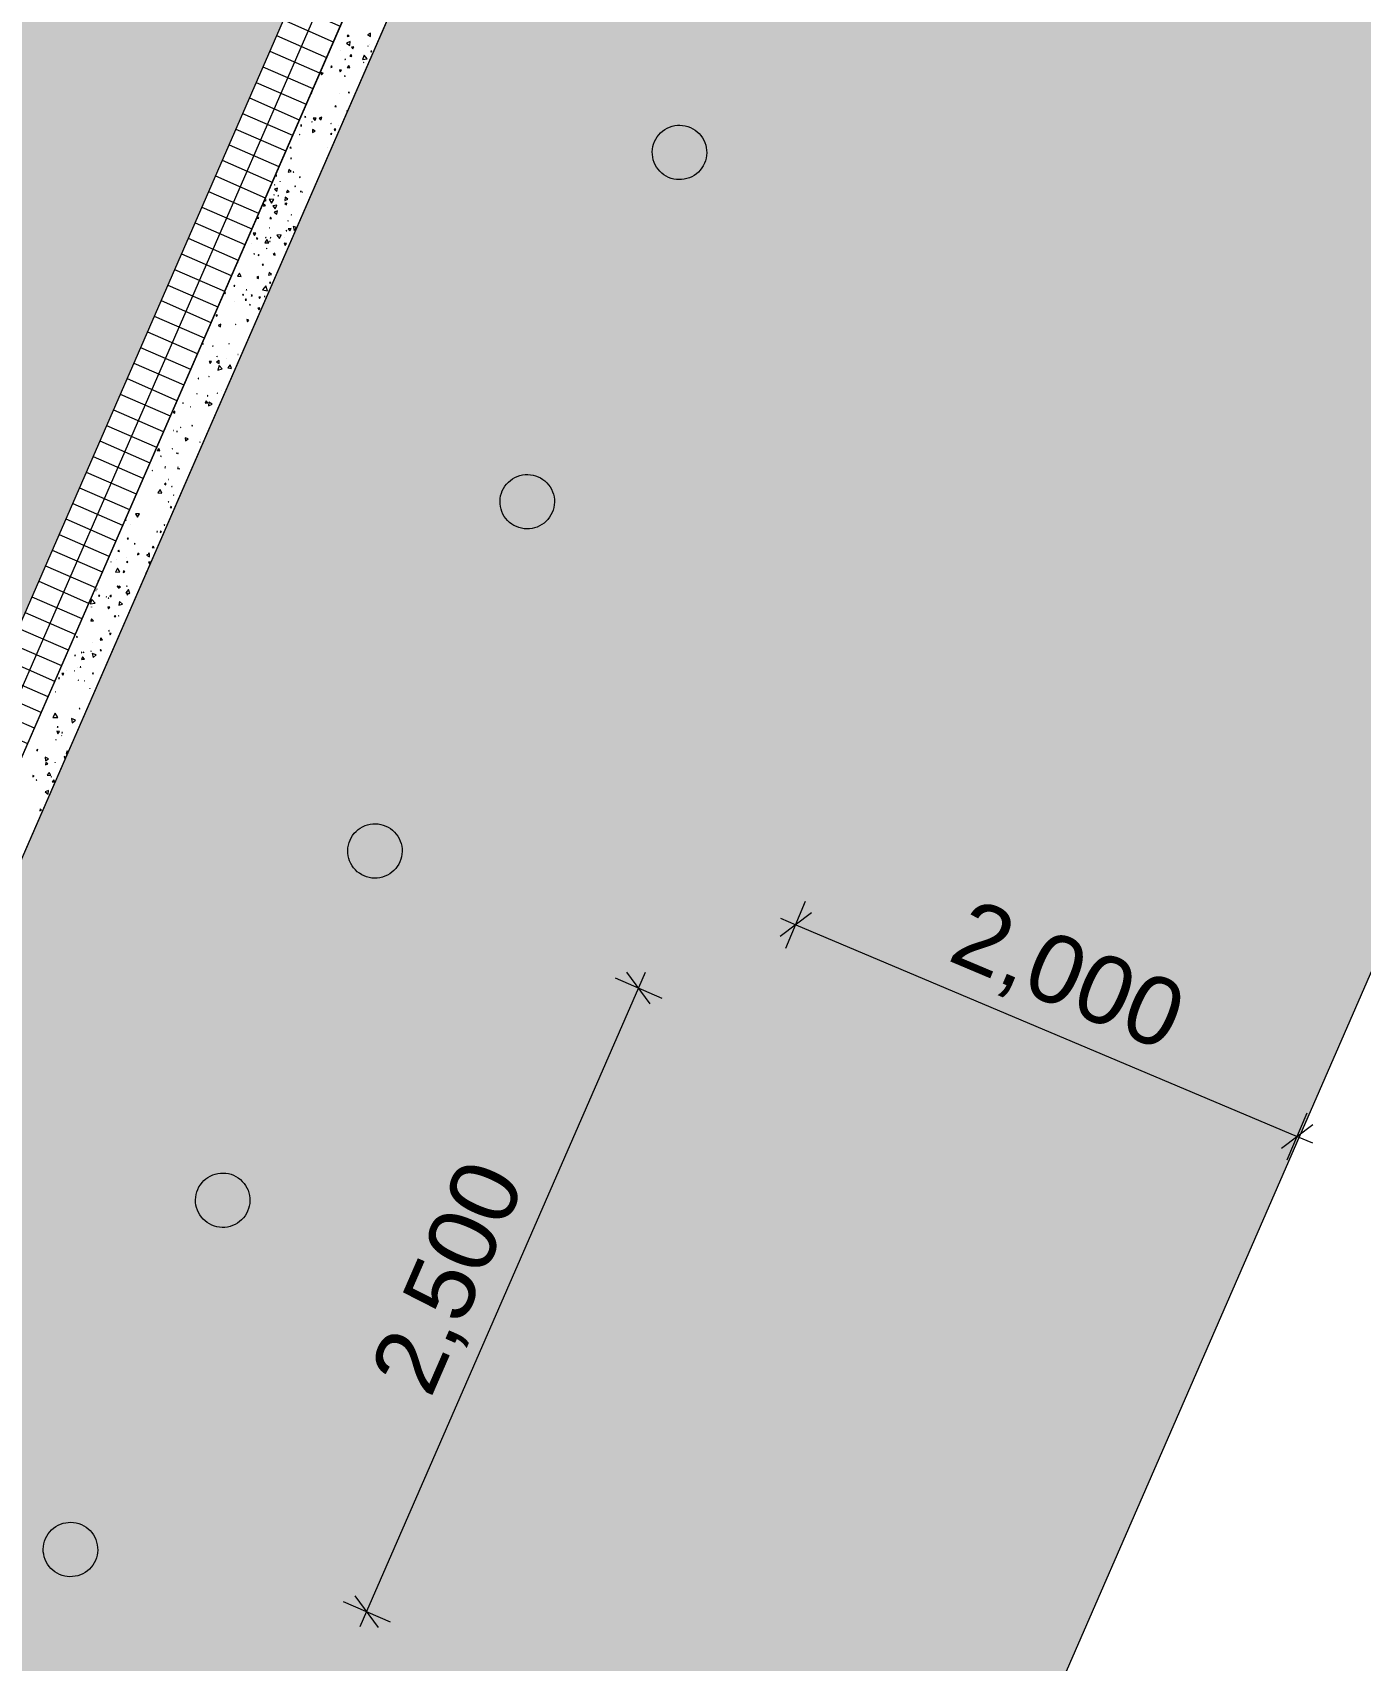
# Model space of a CAD drawing. Header units: millimetres. Extents: x -99530 to 1067232, y -97212 to 137997.
# Drawn here: x 75193 to 80073, y -32849 to -26868 of the extents above; entities that cross this region are included whole.
import ezdxf

# ---------------------------------------------------------------- set-up
doc = ezdxf.new("R2010")
doc.units = ezdxf.units.MM
doc.header["$MEASUREMENT"] = 0
for name, color, linetype, lineweight in [('New_A-20-M_Hard_Landscape-Phase 1_Pen_No__1', 7, 'Continuous', 13), ('New_A-20-M_Hard_Landscape-Phase 1_Pen_No__101', 252, 'Continuous', 15), ('New_A-20-M_Hard_Landscape-Phase 1_Pen_No__85', 8, 'Continuous', 20), ('New_A-20-M_Hard_Landscape-Phase 2_Pen_No__1', 7, 'Continuous', 13)]:
    doc.layers.add(name, color=color, linetype=linetype, lineweight=lineweight)
doc.layers.add('New_A-20-M_Hard_Landscape-Phase 1_Pen_No__142', color=7, linetype='Continuous', lineweight=0, true_color=0xeeeeee)
doc.layers.add('New_A-20-M_Hard_Landscape-Phase 1_Pen_No__224', color=7, linetype='Continuous', lineweight=13, true_color=0x2f8986)
doc.layers.add('New_A-20-M_Hard_Landscape-Phase 2', color=7, linetype='Continuous')
doc.styles.add('GENERATED_STYLE_4', font='')
doc.styles.get('GENERATED_STYLE_4').set_extended_font_data('Swis721 BT')
doc.dimstyles.new('GENERATED_STYLE__1', dxfattribs={"dimtxt": 250, "dimasz": 95, "dimexe": 0.18, "dimexo": 0, "dimgap": 0.09, "dimtad": 1, "dimdec": 0, "dimzin": 0, "dimdsep": 46, "dimtxsty": 'GENERATED_STYLE_4', "dimblk": 'ARROWHEAD_2', "dimblk1": 'ARROWHEAD_2', "dimblk2": 'ARROWHEAD_2', "dimcen": 0.09, "dimclrd": 7, "dimclre": 7, "dimclrt": 7, "dimadec": 0, "dimazin": 0, "dimtfac": 1, "dimtdec": 4, "dimtmove": 0, "dimatfit": 3, "dimfxl": 1, "dimtolj": 1, "dimtzin": 0, "dimarcsym": 0})

# ---------------------------------------------------------------- blocks, each defined once
blk = doc.blocks.new('*X178')
at = {"layer": 'New_A-20-M_Hard_Landscape-Phase 1_Pen_No__101', "linetype": 'Continuous'}
for p, q in [((76360.5, -26900.9), (76347.2, -26907.1)), ((76347.2, -26907.1), (76359.3, -26915.5)), ((76352.2, -26876), (76349.5, -26882.1)), ((76349.5, -26882.1), (76356.1, -26881.3)), ((76356.1, -26881.3), (76352.2, -26876)), ((76359.3, -26915.5), (76360.5, -26900.9)), ((76434.9, -26869.9), (76424.1, -26876.6)), ((76424.1, -26876.6), (76435.3, -26882.6)), ((76429.7, -26913.1), (76429.5, -26913.4)), ((76429.5, -26913.4), (76429.9, -26913.4)), ((76429.9, -26913.4), (76429.7, -26913.1)), ((76435.3, -26882.6), (76434.9, -26869.9)), ((76325.4, -26935.5), (76325.3, -26935.4)), ((76325.3, -26935.4), (76325.3, -26935.5)), ((76325.3, -26935.5), (76325.4, -26935.5)), ((76342.6, -26966.4), (76340.4, -26966.8)), ((76340.4, -26966.8), (76341.8, -26968.5)), ((76341.8, -26968.5), (76342.6, -26966.4)), ((76364.2, -26949.2), (76359, -26954.7)), ((76359, -26954.7), (76366.4, -26956.5)), ((76366.4, -26956.5), (76364.2, -26949.2)), ((76373.7, -26920.3), (76364.9, -26921.2)), ((76364.9, -26921.2), (76370.1, -26928.4)), ((76370.1, -26928.4), (76373.7, -26920.3)), ((76411.3, -26950.7), (76405, -26967.6)), ((76405, -26967.6), (76422.8, -26964.6)), ((76422.8, -26964.6), (76411.3, -26950.7)), ((76426.3, -26917.5), (76425.7, -26917.9)), ((76425.7, -26917.9), (76426.3, -26918.3)), ((76426.3, -26918.3), (76426.3, -26917.5)), ((76439.9, -26936.9), (76435.8, -26936.9)), ((76435.8, -26936.9), (76437.8, -26940.5)), ((76437.8, -26940.5), (76439.9, -26936.9)), ((76261.1, -27017.1), (76252.6, -27014.5)), ((76252.6, -27014.5), (76254.7, -27023.2)), ((76254.7, -27023.2), (76261.1, -27017.1)), ((76291, -26990.6), (76289, -26995.8)), ((76289, -26995.8), (76294.6, -26994.9)), ((76294.6, -26994.9), (76291, -26990.6)), ((76320.5, -27005.1), (76323.2, -27012.7)), ((76328.4, -27006.6), (76320.5, -27005.1)), ((76323.2, -27012.7), (76328.4, -27006.6)), ((76339.5, -27026.7), (76340.1, -27029.6)), ((76342.3, -27027.6), (76339.5, -27026.7)), ((76340.1, -27029.6), (76342.3, -27027.6)), ((76354.9, -26989.2), (76348.8, -26996.8)), ((76348.8, -26996.8), (76358.5, -26998.2)), ((76358.5, -26998.2), (76354.9, -26989.2)), ((76409.9, -26978.4), (76409, -26978.1)), ((76409, -26978.1), (76409.2, -26979)), ((76409.2, -26979), (76409.9, -26978.4)), ((76218.8, -27089.3), (76217.8, -27090.2)), ((76217.8, -27090.2), (76219, -27090.5)), ((76219, -27090.5), (76218.8, -27089.3)), ((76321, -27093.5), (76320.9, -27093.6)), ((76320.9, -27093.6), (76321, -27093.6)), ((76321, -27093.6), (76321, -27093.5)), ((76357.7, -27087.7), (76354.1, -27086.7)), ((76354.1, -27086.7), (76355, -27090.3)), ((76355, -27090.3), (76357.7, -27087.7)), ((76308.1, -27136.4), (76304.3, -27139.7)), ((76304.3, -27139.7), (76309.1, -27141.4)), ((76309.1, -27141.4), (76308.1, -27136.4)), ((76347.9, -27154.9), (76347.7, -27157.8)), ((76350.4, -27156.6), (76347.9, -27154.9)), ((76181, -27207.6), (76177.4, -27210.1)), ((76177.4, -27210.1), (76181.4, -27212)), ((76181.4, -27212), (76181, -27207.6)), ((76194, -27176.9), (76195, -27179.9)), ((76197.2, -27177.5), (76194, -27176.9)), ((76195, -27179.9), (76197.2, -27177.5)), ((76221.1, -27196.1), (76219.9, -27195.9)), ((76219.9, -27195.9), (76220.3, -27197.1)), ((76220.3, -27197.1), (76221.1, -27196.1)), ((76234.8, -27182), (76224.7, -27182.4)), ((76224.7, -27182.4), (76230, -27191)), ((76230, -27191), (76234.8, -27182)), ((76255.8, -27178.7), (76246.1, -27182.1)), ((76246.1, -27182.1), (76253.8, -27188.8)), ((76253.8, -27188.8), (76255.8, -27178.7)), ((76289.3, -27200.6), (76288.8, -27202.4)), ((76288.8, -27202.4), (76290.6, -27201.9)), ((76290.6, -27201.9), (76289.3, -27200.6)), ((76317.3, -27211), (76317.3, -27211.2)), ((76317.5, -27211.1), (76317.3, -27211)), ((76317.3, -27211.2), (76317.5, -27211.1)), ((76347.7, -27157.8), (76350.4, -27156.6)), ((76175.5, -27240.9), (76173.7, -27242)), ((76173.7, -27242), (76175.6, -27243)), ((76175.6, -27243), (76175.5, -27240.9)), ((76222.2, -27224.2), (76222, -27235.3)), ((76222, -27235.3), (76231.7, -27230)), ((76231.7, -27230), (76222.2, -27224.2)), ((76291.1, -27238.2), (76288.5, -27241)), ((76288.5, -27241), (76292.2, -27241.9)), ((76292.2, -27241.9), (76291.1, -27238.2)), ((76308.1, -27223.6), (76301, -27222.8)), ((76301, -27222.8), (76303.8, -27229.3)), ((76303.8, -27229.3), (76308.1, -27223.6)), ((76142.4, -27288.5), (76138.9, -27291.5)), ((76138.9, -27291.5), (76143.2, -27293)), ((76142.8, -27328.8), (76141.5, -27331.4)), ((76141.5, -27331.4), (76144.4, -27331.2)), ((76143.2, -27293), (76142.4, -27288.5)), ((76144.4, -27331.2), (76142.8, -27328.8)), ((76276.5, -27290.2), (76276.8, -27290.7)), ((76277.1, -27290.2), (76276.5, -27290.2)), ((76276.8, -27290.7), (76277.1, -27290.2)), ((76083.5, -27393.7), (76089.7, -27396.2)), ((76089.7, -27396.2), (76088, -27383.6)), ((76135.2, -27370.9), (76132.9, -27381.5)), ((76132.9, -27381.5), (76143.3, -27378.1)), ((76143.3, -27378.1), (76135.2, -27370.9)), ((76151.1, -27380.2), (76151.7, -27382.7)), ((76153.6, -27380.9), (76151.1, -27380.2)), ((76151.7, -27382.7), (76153.6, -27380.9)), ((76082.9, -27427.7), (76081.9, -27427.2)), ((76081.9, -27427.2), (76081.9, -27428.3)), ((76081.9, -27428.3), (76082.9, -27427.7)), ((76092.9, -27440.3), (76081.9, -27443.9)), ((76081.9, -27443.9), (76090.5, -27451.7)), ((76090.5, -27451.7), (76092.9, -27440.3)), ((76102.8, -27415.8), (76102.5, -27416.3)), ((76102.5, -27416.3), (76103.1, -27416.3)), ((76103.1, -27416.3), (76102.8, -27415.8)), ((76129.4, -27446.7), (76126.7, -27456.2)), ((76126.7, -27456.2), (76136.4, -27453.7)), ((76136.4, -27453.7), (76129.4, -27446.7)), ((76159.3, -27432.3), (76156.3, -27432.4)), ((76156.3, -27432.4), (76157.8, -27434.9)), ((76157.8, -27434.9), (76159.3, -27432.3)), ((76174.8, -27397.7), (76174.1, -27400.9)), ((76174.1, -27400.9), (76177.3, -27399.9)), ((76177.3, -27399.9), (76174.8, -27397.7)), ((76181.9, -27451.7), (76177.8, -27450.9)), ((76177.8, -27450.9), (76179.1, -27454.8)), ((76179.1, -27454.8), (76181.9, -27451.7)), ((76043.9, -27498), (76042, -27505.7)), ((76042, -27505.7), (76049.6, -27503.5)), ((76042.1, -27488.6), (76051.6, -27485.2)), ((76049.6, -27503.5), (76043.9, -27498)), ((76051.6, -27485.2), (76045.8, -27480.3)), ((76079.9, -27480.8), (76062.8, -27479.8)), ((76062.8, -27479.8), (76070.5, -27495.1)), ((76070.5, -27495.1), (76079.9, -27480.8)), ((76090.3, -27502.5), (76076.2, -27504.4)), ((76076.2, -27504.4), (76084.9, -27515.7)), ((76079.3, -27464.3), (76079.6, -27465.6)), ((76080.5, -27464.7), (76079.3, -27464.3)), ((76079.6, -27465.6), (76080.5, -27464.7)), ((76084.9, -27515.7), (76090.3, -27502.5)), ((76096.2, -27466.3), (76094.7, -27468.2)), ((76094.7, -27468.2), (76097.1, -27468.5)), ((76097.1, -27468.5), (76096.2, -27466.3)), ((76121.6, -27473.2), (76120, -27484.7)), ((76120, -27484.7), (76130.8, -27480.3)), ((76127.7, -27494.5), (76120.6, -27496.2)), ((76120.6, -27496.2), (76125.7, -27501.6)), ((76130.8, -27480.3), (76121.6, -27473.2)), ((76125.7, -27501.6), (76127.7, -27494.5)), ((76185.6, -27454.7), (76185.4, -27454.9)), ((76185.4, -27454.9), (76185.7, -27455)), ((76185.7, -27455), (76185.6, -27454.7)), ((76021.4, -27545.9), (76019.6, -27550.1)), ((76019.6, -27550.1), (76024.1, -27549.5)), ((76024.1, -27549.5), (76021.4, -27545.9)), ((76067.8, -27546.4), (76065.3, -27551.7)), ((76065.3, -27551.7), (76071.1, -27551.2)), ((76071.1, -27551.2), (76067.8, -27546.4)), ((76092.8, -27522.7), (76080.9, -27527.7)), ((76080.9, -27527.7), (76091.2, -27535.5)), ((76091.2, -27535.5), (76092.8, -27522.7)), ((76132.6, -27559.8), (76131, -27559.3)), ((76131, -27559.3), (76131.3, -27561)), ((76131.3, -27561), (76132.6, -27559.8)), ((76144.8, -27537.5), (76143.6, -27537.3)), ((76143.6, -27537.3), (76144, -27538.4)), ((76144, -27538.4), (76144.8, -27537.5)), ((75996.3, -27593.7), (75997.3, -27593.1)), ((75997.3, -27593.1), (75996.7, -27592.8)), ((76014, -27605.2), (76003.9, -27605.1)), ((76003.9, -27605.1), (76008.9, -27613.8)), ((76008.9, -27613.8), (76014, -27605.2)), ((76015.8, -27622.7), (76016.7, -27628.3)), ((76021.1, -27624.7), (76015.8, -27622.7)), ((76016.7, -27628.3), (76021.1, -27624.7)), ((76053.7, -27628.2), (76046.9, -27640.9)), ((76049.8, -27619.6), (76049.6, -27622.2)), ((76049.6, -27622.2), (76051.9, -27621.1)), ((76051.9, -27621.1), (76049.8, -27619.6)), ((76061.4, -27640.4), (76053.7, -27628.2)), ((76064.5, -27585.8), (76064.3, -27586)), ((76064.3, -27586), (76064.6, -27586.1)), ((76064.6, -27586.1), (76064.5, -27585.8)), ((76068.1, -27621.4), (76066.1, -27622.2)), ((76066.1, -27622.2), (76067.8, -27623.6)), ((76067.8, -27623.6), (76068.1, -27621.4)), ((76106.7, -27611), (76091.1, -27612.6)), ((76091.1, -27612.6), (76100.3, -27625.3)), ((76100.3, -27625.3), (76106.7, -27611)), ((76120.5, -27619.7), (76120.4, -27619.7)), ((76120.4, -27619.7), (76120.5, -27619.8)), ((76120.5, -27619.8), (76120.5, -27619.7)), ((76125.3, -27594.3), (76124.7, -27596.8)), ((76124.7, -27596.8), (76127.2, -27596.1)), ((76127.2, -27596.1), (76125.3, -27594.3)), ((76142.9, -27587.9), (76132.8, -27588.7)), ((76132.8, -27588.7), (76138.5, -27597)), ((76138.5, -27597), (76142.9, -27587.9)), ((76164.3, -27583.8), (76150.3, -27580.7)), ((76150.3, -27580.7), (76154.9, -27595.2)), ((76154.9, -27595.2), (76163.4, -27585.8)), ((75998.8, -27642.6), (75998.7, -27642.7)), ((75998.7, -27642.7), (75998.9, -27642.8)), ((75998.9, -27642.8), (75998.8, -27642.6)), ((76007.7, -27680.2), (76006.4, -27681.6)), ((76006.4, -27681.6), (76008.2, -27682)), ((76008.2, -27682), (76007.7, -27680.2)), ((76022.7, -27683.8), (76022.5, -27687.6)), ((76022.5, -27687.6), (76025.9, -27685.8)), ((76025.9, -27685.8), (76022.7, -27683.8)), ((76046.9, -27640.9), (76061.4, -27640.4)), ((76053, -27660.8), (76052.8, -27662.4)), ((76052.8, -27662.4), (76054.3, -27661.8)), ((76054.3, -27661.8), (76053, -27660.8)), ((76064, -27635.6), (76065.1, -27637.5)), ((76066.2, -27635.6), (76064, -27635.6)), ((76065.1, -27637.5), (76066.2, -27635.6)), ((76082.9, -27678.8), (76077.7, -27683.1)), ((76077.7, -27683.1), (76084, -27685.5)), ((76084, -27685.5), (76082.9, -27678.8)), ((76126.6, -27642.9), (76117.6, -27641.5)), ((76117.6, -27641.5), (76120.9, -27650)), ((76120.9, -27650), (76126.6, -27642.9)), ((75944, -27713.8), (75944.7, -27715.6)), ((75944.7, -27715.6), (75948.7, -27710.4)), ((75948.7, -27710.4), (75945.6, -27710)), ((75953.2, -27752.5), (75945.7, -27763.5)), ((75959, -27764.5), (75953.2, -27752.5)), ((76041.2, -27720.3), (76036.9, -27720.4)), ((76036.9, -27720.4), (76039.1, -27724.1)), ((76039.1, -27724.1), (76041.2, -27720.3)), ((76063, -27749.1), (76059.7, -27759.6)), ((76070.5, -27757.2), (76063, -27749.1)), ((75934.8, -27796.5), (75932.7, -27799.6)), ((75932.7, -27799.6), (75936.4, -27799.8)), ((75936.4, -27799.8), (75934.8, -27796.5)), ((75945.7, -27763.5), (75959, -27764.5)), ((76023.2, -27763.8), (76017, -27767.7)), ((76017, -27767.7), (76023.4, -27771.1)), ((76023.4, -27771.1), (76023.2, -27763.8)), ((76050.6, -27798.7), (76037.9, -27812.8)), ((76037.9, -27812.8), (76056.5, -27816.8)), ((76056.5, -27816.8), (76050.6, -27798.7)), ((76059.7, -27759.6), (76070.5, -27757.2)), ((76068.2, -27785.9), (76063.2, -27785.9)), ((76063.2, -27785.9), (76065.7, -27790.3)), ((76065.7, -27790.3), (76068.2, -27785.9)), ((75895.2, -27825.7), (75902.5, -27826.5)), ((75902.5, -27826.5), (75898.7, -27817.6)), ((75935.3, -27854.9), (75935, -27855.4)), ((75935, -27855.4), (75935.6, -27855.4)), ((75935.6, -27855.4), (75935.3, -27854.9)), ((75967.3, -27829), (75964, -27831.9)), ((75964, -27831.9), (75968.2, -27833.3)), ((75968.2, -27833.3), (75967.3, -27829)), ((75976.7, -27846.9), (75974.5, -27850.8)), ((75974.5, -27850.8), (75978.9, -27850.7)), ((75978.9, -27850.7), (75976.7, -27846.9)), ((75979.8, -27813), (75977.9, -27813)), ((75977.9, -27813), (75978.9, -27814.7)), ((75978.9, -27814.7), (75979.8, -27813)), ((75992.9, -27866.5), (75990.4, -27867.9)), ((75990.4, -27867.9), (75992.9, -27869.4)), ((75992.9, -27869.4), (75992.9, -27866.5)), ((75999.6, -27832.2), (75996.4, -27834.3)), ((75996.4, -27834.3), (75999.8, -27836)), ((75999.8, -27836), (75999.6, -27832.2)), ((76030.3, -27840.2), (76024.5, -27840.3)), ((76024.5, -27840.3), (76027.5, -27845.2)), ((76027.5, -27845.2), (76030.3, -27840.2)), ((76045.7, -27836.5), (76045.1, -27839)), ((76045.1, -27839), (76047.6, -27838.2)), ((76047.6, -27838.2), (76045.7, -27836.5)), ((75872, -27906.2), (75867.1, -27904.7)), ((75867.1, -27904.7), (75868.3, -27909.7)), ((75868.3, -27909.7), (75872, -27906.2)), ((75979.8, -27922.8), (75982.8, -27930.6)), ((75988, -27924.2), (75979.8, -27922.8)), ((75982.8, -27930.6), (75988, -27924.2)), ((76028.7, -27879.7), (76021.4, -27880.9)), ((76021.4, -27880.9), (76026.1, -27886.7)), ((76026.1, -27886.7), (76028.7, -27879.7)), ((75884.4, -27939.4), (75875.3, -27944.4)), ((75875.3, -27944.4), (75884.2, -27949.8)), ((75884.2, -27949.8), (75884.4, -27939.4)), ((75940.1, -27940.6), (75938.8, -27941)), ((75938.8, -27941), (75939.8, -27941.9)), ((75939.8, -27941.9), (75940.1, -27940.6)), ((75814.5, -28010.6), (75819.4, -28013.2)), ((75819.2, -28007.4), (75814.7, -28010.2)), ((75819.4, -28013.2), (75819.2, -28007.4)), ((75855.6, -28018.6), (75854.8, -28020.5)), ((75854.8, -28020.5), (75856.8, -28020.3)), ((75856.8, -28020.3), (75855.6, -28018.6)), ((75914.3, -28010.1), (75914.1, -28012.2)), ((75914.1, -28012.2), (75916, -28011.2)), ((75916, -28011.2), (75914.3, -28010.1)), ((75948.1, -28050.8), (75947.7, -28050.9)), ((75947.7, -28050.9), (75947.9, -28051.2)), ((75947.9, -28051.2), (75948.1, -28050.8)), ((75850.1, -28077.1), (75842.4, -28077)), ((75842.4, -28077), (75846.1, -28083.8)), ((75846.1, -28083.8), (75850.1, -28077.1)), ((75878.2, -28072.6), (75868.4, -28078.8)), ((75868.4, -28078.8), (75878.7, -28084.1)), ((75869.7, -28057.6), (75869.6, -28059.2)), ((75869.6, -28059.2), (75871, -28058.5)), ((75871, -28058.5), (75869.7, -28057.6)), ((75878.3, -28091.9), (75874.2, -28108.1)), ((75874.2, -28108.1), (75890.3, -28103.5)), ((75878.7, -28084.1), (75878.2, -28072.6)), ((75890.3, -28103.5), (75878.3, -28091.9)), ((75906.7, -28066.3), (75906.4, -28067.4)), ((75906.4, -28067.4), (75907.5, -28067.1)), ((75907.5, -28067.1), (75906.7, -28066.3)), ((75919.5, -28088.9), (75910.6, -28100)), ((75910.6, -28100), (75924.6, -28102.1)), ((75924.6, -28102.1), (75919.5, -28088.9)), ((75801.8, -28138.2), (75802.1, -28140.3)), ((75803.7, -28139), (75801.8, -28138.2)), ((75802.1, -28140.3), (75803.7, -28139)), ((75842.2, -28131.1), (75841.3, -28131.6)), ((75841.3, -28131.6), (75842.2, -28132.1)), ((75842.2, -28132.1), (75842.2, -28131.1)), ((75747, -28228.9), (75745.3, -28229)), ((75745.3, -28229), (75746.3, -28230.5)), ((75746.3, -28230.5), (75747, -28228.9)), ((75797.3, -28194.5), (75796.6, -28195.5)), ((75796.6, -28195.5), (75797.8, -28195.7)), ((75797.8, -28195.7), (75797.3, -28194.5)), ((75830.6, -28221.1), (75827, -28230.2)), ((75827, -28230.2), (75836.7, -28228.8)), ((75836.7, -28228.8), (75830.6, -28221.1)), ((75836.9, -28201.1), (75835.1, -28202.7)), ((75835.1, -28202.7), (75837.4, -28203.5)), ((75837.4, -28203.5), (75836.9, -28201.1)), ((75841.1, -28225.9), (75840, -28239.7)), ((75852.5, -28233.8), (75841.1, -28225.9)), ((75872, -28193.2), (75871, -28192.9)), ((75871, -28192.9), (75871.2, -28193.9)), ((75871.2, -28193.9), (75872, -28193.2)), ((75887.2, -28183), (75886.8, -28183)), ((75886.8, -28183), (75887, -28183.3)), ((75887, -28183.3), (75887.2, -28183)), ((75715.3, -28259.2), (75709.7, -28263.6)), ((75709.7, -28263.6), (75716.3, -28266.2)), ((75716.3, -28266.2), (75715.3, -28259.2)), ((75772.7, -28243), (75772.3, -28243.5)), ((75772.3, -28243.5), (75772.9, -28243.6)), ((75772.9, -28243.6), (75772.7, -28243)), ((75840, -28239.7), (75852.5, -28233.8)), ((75711.9, -28329.9), (75711.3, -28329.7)), ((75711.3, -28329.7), (75711.4, -28330.3)), ((75711.4, -28330.3), (75711.9, -28329.9)), ((75724.4, -28332.7), (75722, -28333.7)), ((75722, -28333.7), (75724.1, -28335.2)), ((75724.1, -28335.2), (75724.4, -28332.7)), ((75737.9, -28319.1), (75736.4, -28319.5)), ((75736.4, -28319.5), (75737.5, -28320.6)), ((75737.5, -28320.6), (75737.9, -28319.1)), ((75779.9, -28310.9), (75778.7, -28312.9)), ((75778.7, -28312.9), (75781.1, -28313)), ((75781.1, -28313), (75779.9, -28310.9)), ((75656.8, -28395.9), (75650.6, -28404.1)), ((75650.6, -28404.1), (75660.8, -28405.4)), ((75660.8, -28405.4), (75656.8, -28395.9)), ((75706.2, -28396.3), (75705.5, -28397.9)), ((75705.5, -28397.9), (75707.2, -28397.7)), ((75707.2, -28397.7), (75706.2, -28396.3)), ((75764.6, -28361), (75753.6, -28356.6)), ((75753.6, -28356.6), (75755.3, -28368.3)), ((75755.3, -28368.3), (75764.6, -28361)), ((75808.5, -28371.9), (75807.8, -28372.9)), ((75807.8, -28372.9), (75809, -28372.9)), ((75809, -28372.9), (75808.5, -28371.9)), ((75811.3, -28364.5), (75811.2, -28364.5)), ((75811.2, -28364.5), (75811.3, -28364.6)), ((75811.3, -28364.6), (75811.3, -28364.5)), ((75664.6, -28423), (75663.1, -28424.7)), ((75663.1, -28424.7), (75665.4, -28425.2)), ((75665.4, -28425.2), (75664.6, -28423)), ((75680.8, -28467.9), (75679.2, -28467)), ((75679.2, -28467), (75679.2, -28468.8)), ((75679.2, -28468.8), (75680.8, -28467.9)), ((75680.8, -28462.6), (75680.3, -28463.6)), ((75680.3, -28463.6), (75681.4, -28463.5)), ((75681.4, -28463.5), (75680.8, -28462.6)), ((75722.8, -28412.7), (75722.3, -28413.6)), ((75722.3, -28413.6), (75723.4, -28413.5)), ((75723.4, -28413.5), (75722.8, -28412.7)), ((75726.6, -28466.9), (75725.1, -28470.3)), ((75725.1, -28470.3), (75728.8, -28469.9)), ((75727.6, -28413.2), (75725.2, -28414.3)), ((75725.2, -28414.3), (75727.4, -28415.9)), ((75728.8, -28469.9), (75726.6, -28466.9)), ((75727.5, -28464.7), (75727, -28464.4)), ((75727, -28464.4), (75727, -28464.9)), ((75727, -28464.9), (75727.5, -28464.7)), ((75727.4, -28415.9), (75727.6, -28413.2)), ((75632.7, -28476.2), (75631.9, -28477.1)), ((75631.9, -28477.1), (75633.2, -28477.3)), ((75633.2, -28477.3), (75632.7, -28476.2)), ((75682.2, -28523.4), (75677.2, -28526.5)), ((75677.2, -28526.5), (75682.4, -28529.3)), ((75682.4, -28529.3), (75682.2, -28523.4)), ((75693.2, -28509.7), (75692.8, -28510.1)), ((75692.8, -28510.1), (75693.4, -28510.2)), ((75693.4, -28510.2), (75693.2, -28509.7)), ((75733.1, -28471.6), (75732.1, -28471)), ((75732.1, -28471), (75732.1, -28472.2)), ((75732.1, -28472.2), (75733.1, -28471.6)), ((75662.2, -28546.6), (75653.2, -28559.2)), ((75653.2, -28559.2), (75668.5, -28560.7)), ((75668.5, -28560.7), (75662.2, -28546.6)), ((75704.4, -28535), (75704, -28536.5)), ((75704, -28536.5), (75705.5, -28536.1)), ((75705.5, -28536.1), (75704.4, -28535)), ((75711, -28566.7), (75710.5, -28567.6)), ((75710.5, -28567.6), (75711.5, -28567.6)), ((75711.5, -28567.6), (75711, -28566.7)), ((75571.2, -28635.9), (75578.3, -28648.8)), ((75585.9, -28636.2), (75571.2, -28635.9)), ((75578.3, -28648.8), (75585.9, -28636.2)), ((75692.9, -28590.6), (75691.4, -28591.9)), ((75691.4, -28591.9), (75693.2, -28592.6)), ((75693.2, -28592.6), (75692.9, -28590.6)), ((75702.8, -28608.5), (75698.6, -28612.5)), ((75698.6, -28612.5), (75704.1, -28614.2)), ((75704.1, -28614.2), (75702.8, -28608.5)), ((75536.6, -28657.9), (75535.3, -28659.2)), ((75535.3, -28659.2), (75537.1, -28659.7)), ((75537.1, -28659.7), (75536.6, -28657.9)), ((75553.3, -28673.9), (75553, -28674.2)), ((75553, -28674.2), (75553.4, -28674.2)), ((75553.4, -28674.2), (75553.3, -28673.9)), ((75651.8, -28701.8), (75649.7, -28701.8)), ((75649.7, -28701.8), (75650.7, -28703.6)), ((75650.7, -28703.6), (75651.8, -28701.8)), ((75663.1, -28699.4), (75662, -28704.9)), ((75662, -28704.9), (75667.3, -28703.1)), ((75667.3, -28703.1), (75663.1, -28699.4)), ((75677.1, -28675.2), (75676.1, -28678.5)), ((75676.1, -28678.5), (75679.5, -28677.7)), ((75679.5, -28677.7), (75677.1, -28675.2)), ((75509.7, -28769.5), (75506.8, -28773.9)), ((75512, -28774.3), (75509.7, -28769.5)), ((75543.4, -28724.3), (75540.6, -28727.7)), ((75540.6, -28727.7), (75545, -28728.5)), ((75545, -28728.5), (75543.4, -28724.3)), ((75567.8, -28744.7), (75567.2, -28747.2)), ((75567.2, -28747.2), (75569.6, -28746.4)), ((75569.6, -28746.4), (75567.8, -28744.7)), ((75636.6, -28754.6), (75632.9, -28760.4)), ((75632.9, -28760.4), (75639.8, -28760.7)), ((75639.8, -28760.7), (75636.6, -28754.6)), ((75481.3, -28813.1), (75481.1, -28813)), ((75481.1, -28813), (75481.1, -28813.2)), ((75481.1, -28813.2), (75481.3, -28813.1)), ((75500.4, -28805.3), (75500.4, -28805.4)), ((75500.4, -28805.4), (75500.5, -28805.3)), ((75500.5, -28805.3), (75500.4, -28805.3)), ((75506.8, -28773.9), (75512, -28774.3)), ((75537, -28798.4), (75536.9, -28798.3)), ((75536.9, -28798.3), (75536.9, -28798.4)), ((75536.9, -28798.4), (75537, -28798.4)), ((75541.6, -28811.1), (75538.6, -28814)), ((75538.6, -28814), (75542.6, -28815.1)), ((75542.6, -28815.1), (75541.6, -28811.1)), ((75580, -28781.4), (75578.8, -28786.8)), ((75578.8, -28786.8), (75584.1, -28785.1)), ((75584.1, -28785.1), (75580, -28781.4)), ((75622.7, -28782.8), (75612, -28788.4)), ((75612, -28788.4), (75622.1, -28794.8)), ((75620.4, -28779.5), (75618.4, -28783.2)), ((75618.4, -28783.2), (75622.6, -28783)), ((75627.6, -28813), (75618.6, -28814.3)), ((75618.6, -28814.3), (75624.2, -28821.4)), ((75622.6, -28783), (75620.4, -28779.5)), ((75622.1, -28794.8), (75622.7, -28782.8)), ((75624.2, -28821.4), (75627.6, -28813)), ((75434.5, -28882.1), (75435.3, -28882.6)), ((75435.3, -28882.6), (75435.2, -28880.5)), ((75504.9, -28836.1), (75497.3, -28850.3)), ((75497.3, -28850.3), (75513.3, -28849.8)), ((75513.3, -28849.8), (75504.9, -28836.1)), ((75527, -28845.5), (75526.3, -28852.2)), ((75526.3, -28852.2), (75532.4, -28849.4)), ((75532.4, -28849.4), (75527, -28845.5)), ((75611.9, -28850.6), (75608.9, -28853.6)), ((75608.9, -28853.6), (75610.4, -28854)), ((75426.3, -28917.5), (75425.7, -28917.9)), ((75425.7, -28917.9), (75426.3, -28918.3)), ((75426.3, -28918.3), (75426.3, -28917.5)), ((75429.7, -28913.1), (75429.5, -28913.4)), ((75429.5, -28913.4), (75429.9, -28913.4)), ((75429.9, -28913.4), (75429.7, -28913.1)), ((75439.9, -28936.9), (75435.8, -28936.9)), ((75435.8, -28936.9), (75437.8, -28940.5)), ((75437.8, -28940.5), (75439.9, -28936.9)), ((75465, -28941.2), (75463.4, -28941.6)), ((75463.4, -28941.6), (75464.6, -28942.8)), ((75464.6, -28942.8), (75465, -28941.2)), ((75472.9, -28946.8), (75471.3, -28946.1)), ((75471.3, -28946.1), (75471.5, -28947.9)), ((75471.5, -28947.9), (75472.9, -28946.8)), ((75482, -28935.3), (75476.3, -28937.9)), ((75476.3, -28937.9), (75481.4, -28941.5)), ((75481.4, -28941.5), (75482, -28935.3)), ((75505.3, -28900.7), (75503.6, -28904.5)), ((75503.6, -28904.5), (75507.7, -28904.1)), ((75507.7, -28904.1), (75505.3, -28900.7)), ((75509.7, -28901.9), (75509.1, -28909.1)), ((75509.1, -28909.1), (75515.6, -28906)), ((75515.6, -28906), (75509.7, -28901.9)), ((75545.7, -28914.7), (75535.4, -28926.7)), ((75535.4, -28926.7), (75550.9, -28929.6)), ((75538.6, -28901.6), (75538.8, -28903.4)), ((75540.3, -28902.4), (75538.6, -28901.6)), ((75538.8, -28903.4), (75540.3, -28902.4)), ((75544.2, -28931.5), (75539.3, -28930.1)), ((75539.3, -28930.1), (75540.6, -28935)), ((75540.6, -28935), (75544.2, -28931.5)), ((75550.9, -28929.6), (75545.7, -28914.7)), ((75411.3, -28950.7), (75405, -28967.6)), ((75405, -28967.6), (75422.8, -28964.6)), ((75409.9, -28978.4), (75409, -28978.1)), ((75409, -28978.1), (75409.2, -28979)), ((75409.2, -28979), (75409.9, -28978.4)), ((75422.8, -28964.6), (75411.3, -28950.7)), ((75476.6, -28979.6), (75469.7, -28978.1)), ((75469.7, -28978.1), (75471.9, -28984.9)), ((75471.9, -28984.9), (75476.6, -28979.6)), ((75512.8, -28958.5), (75509.8, -28972.3)), ((75509.8, -28972.3), (75523.2, -28968.1)), ((75523.2, -28968.1), (75512.8, -28958.5)), ((75409.9, -29022.1), (75407.4, -29031.3)), ((75407.4, -29031.3), (75416.6, -29028.9)), ((75416.6, -29028.9), (75409.9, -29022.1)), ((75474.4, -29065), (75472.6, -29066.7)), ((75472.6, -29066.7), (75474.9, -29067.4)), ((75474.9, -29067.4), (75474.4, -29065)), ((75498.7, -29011.3), (75493, -29012.1)), ((75493, -29012.1), (75496.5, -29016.6)), ((75496.5, -29016.6), (75498.7, -29011.3)), ((75508.4, -29010.8), (75508.2, -29012.4)), ((75508.2, -29012.4), (75509.7, -29011.7)), ((75509.7, -29011.7), (75508.4, -29010.8)), ((75357.7, -29087.7), (75354.1, -29086.7)), ((75354.1, -29086.7), (75355, -29090.3)), ((75355, -29090.3), (75357.7, -29087.7)), ((75413.3, -29108.8), (75412.9, -29108.8)), ((75412.9, -29108.8), (75413.1, -29109.1)), ((75413.1, -29109.1), (75413.3, -29108.8)), ((75444.2, -29091.6), (75440.8, -29100.5)), ((75440.8, -29100.5), (75450.3, -29099)), ((75450.3, -29099), (75444.2, -29091.6)), ((75481.7, -29075.5), (75475.1, -29075.7)), ((75475.1, -29075.7), (75478.6, -29081.3)), ((75478.6, -29081.3), (75481.7, -29075.5)), ((75507.2, -29089.5), (75507.1, -29091)), ((75507.6, -29089.8), (75507.2, -29089.5)), ((75347.9, -29154.9), (75347.7, -29157.8)), ((75347.7, -29157.8), (75350.4, -29156.6)), ((75350.4, -29156.6), (75347.9, -29154.9)), ((75374, -29144.2), (75371.7, -29145.3)), ((75371.7, -29145.3), (75373.8, -29146.8)), ((75376.7, -29161.6), (75373, -29171.7)), ((75373, -29171.7), (75383.6, -29169.9)), ((75373.8, -29146.8), (75374, -29144.2)), ((75383.6, -29169.9), (75376.7, -29161.6)), ((75381.2, -29145), (75379.6, -29145.1)), ((75379.6, -29145.1), (75380.5, -29146.5)), ((75380.5, -29146.5), (75381.2, -29145)), ((75407.9, -29141.5), (75406.9, -29141.4)), ((75406.9, -29141.4), (75407.4, -29142.3)), ((75407.4, -29142.3), (75407.9, -29141.5)), ((75426.4, -29154.7), (75412.4, -29150)), ((75412.4, -29150), (75415.4, -29164.5)), ((75415.4, -29164.5), (75426.4, -29154.7)), ((75442.5, -29134.5), (75441.1, -29139.1)), ((75441.1, -29139.1), (75445.8, -29138)), ((75445.8, -29138), (75442.5, -29134.5)), ((75474.3, -29165.3), (75474, -29165.5)), ((75474, -29165.5), (75474.4, -29165.6)), ((75474.4, -29165.6), (75474.3, -29165.3)), ((75291.1, -29238.2), (75288.5, -29241)), ((75288.5, -29241), (75292.2, -29241.9)), ((75292.2, -29241.9), (75291.1, -29238.2)), ((75308.1, -29223.6), (75301, -29222.8)), ((75301, -29222.8), (75303.8, -29229.3)), ((75303.8, -29229.3), (75308.1, -29223.6)), ((75317.3, -29211), (75317.3, -29211.2)), ((75317.5, -29211.1), (75317.3, -29211)), ((75317.3, -29211.2), (75317.5, -29211.1)), ((75346.6, -29213), (75346.4, -29213.1)), ((75346.4, -29213.1), (75346.6, -29213.2)), ((75346.6, -29213.2), (75346.6, -29213)), ((75357.2, -29201.6), (75357, -29201.9)), ((75357, -29201.9), (75357.4, -29202)), ((75357.4, -29202), (75357.2, -29201.6)), ((75361.4, -29247.8), (75360.8, -29247.5)), ((75360.8, -29247.5), (75360.8, -29248.2)), ((75360.8, -29248.2), (75361.4, -29247.8)), ((75370.4, -29199), (75368.4, -29199.1)), ((75368.4, -29199.1), (75369.4, -29200.8)), ((75369.4, -29200.8), (75370.4, -29199)), ((75416.6, -29222.2), (75412.9, -29222.2)), ((75412.9, -29222.2), (75414.7, -29225.4)), ((75414.7, -29225.4), (75416.6, -29222.2)), ((75276.5, -29290.2), (75276.8, -29290.7)), ((75277.1, -29290.2), (75276.5, -29290.2)), ((75276.8, -29290.7), (75277.1, -29290.2)), ((75384.4, -29249.7), (75383.8, -29249.8)), ((75383.8, -29249.8), (75384.2, -29250.2)), ((75384.2, -29250.2), (75384.4, -29249.7)), ((75402.8, -29276.7), (75403.3, -29277.6)), ((75403.8, -29276.7), (75402.8, -29276.7)), ((75403.3, -29277.6), (75403.8, -29276.7)), ((75367.1, -29351.4), (75364.5, -29351.8)), ((75364.5, -29351.8), (75366.1, -29353.8)), ((75366.1, -29353.8), (75367.1, -29351.4)), ((75276.4, -29368.4), (75266.8, -29385)), ((75266.8, -29385), (75285.9, -29385)), ((75285.9, -29385), (75276.4, -29368.4)), ((75286.4, -29419.4), (75283.6, -29418.6)), ((75283.6, -29418.6), (75284.3, -29421.5)), ((75284.3, -29421.5), (75286.4, -29419.4)), ((75350.7, -29394), (75335.4, -29388.6)), ((75335.4, -29388.6), (75338.4, -29404.5)), ((75338.4, -29404.5), (75350.7, -29394)), ((75279.3, -29465.5), (75278.5, -29466.8)), ((75278.5, -29466.8), (75279.9, -29466.9)), ((75279.9, -29466.9), (75279.3, -29465.5)), ((75292.2, -29436.7), (75282.5, -29434.8)), ((75282.5, -29434.8), (75285.7, -29444.1)), ((75285.7, -29444.1), (75292.2, -29436.7)), ((75300.5, -29451.7), (75299.8, -29451.4)), ((75299.8, -29451.4), (75299.9, -29452.2)), ((75299.9, -29452.2), (75300.5, -29451.7)), ((75300.9, -29440.4), (75302.1, -29442.5)), ((75303.3, -29440.4), (75300.9, -29440.4)), ((75302.1, -29442.5), (75303.3, -29440.4)), ((75212.3, -29502.8), (75207.3, -29504.1)), ((75207.3, -29504.1), (75210.9, -29507.7)), ((75210.9, -29507.7), (75212.3, -29502.8)), ((75239.4, -29530.9), (75240.4, -29543.9)), ((75251.1, -29536.5), (75239.4, -29530.9)), ((75240.4, -29543.9), (75251.1, -29536.5)), ((75315.1, -29530.4), (75308.7, -29528.2)), ((75308.7, -29528.2), (75310, -29534.9)), ((75310, -29534.9), (75315.1, -29530.4)), ((75320.6, -29506.9), (75316, -29518.4)), ((75316, -29518.4), (75321, -29517.7)), ((75323.9, -29511), (75320.6, -29506.9)), ((75199, -29600), (75194, -29597.7)), ((75194, -29597.7), (75194.5, -29603.2)), ((75194.5, -29603.2), (75199, -29600)), ((75241.7, -29549.7), (75240.9, -29558.9)), ((75240.9, -29558.9), (75249.2, -29555)), ((75249.2, -29555), (75241.7, -29549.7)), ((75254.4, -29586.2), (75246.6, -29596.5)), ((75246.6, -29596.5), (75259.5, -29598.1)), ((75259.5, -29598.1), (75254.4, -29586.2)), ((75262.8, -29602.4), (75261.5, -29602.1)), ((75261.5, -29602.1), (75261.9, -29603.4)), ((75261.9, -29603.4), (75262.8, -29602.4)), ((75276.5, -29550.2), (75275.8, -29550.5)), ((75275.8, -29550.5), (75276.4, -29550.9)), ((75276.4, -29550.9), (75276.5, -29550.2)), ((75209.1, -29614.5), (75206.5, -29614)), ((75206.5, -29614), (75207.4, -29616.5)), ((75207.4, -29616.5), (75209.1, -29614.5)), ((75252, -29652.7), (75238.8, -29657.8)), ((75238.8, -29657.8), (75249.8, -29666.7)), ((75249.8, -29666.7), (75252, -29652.7)), ((75271.3, -29613.7), (75265.1, -29620.6)), ((75265.1, -29620.6), (75274.2, -29622.5)), ((75269.1, -29634.1), (75269, -29634.5)), ((75269, -29634.5), (75269.4, -29634.4)), ((75269.4, -29634.4), (75269.1, -29634.1)), ((75274.2, -29622.5), (75271.3, -29613.7)), ((75221.1, -29720.6), (75219.4, -29727.1)), ((75219.4, -29727.1), (75226, -29725.3)), ((75226, -29725.3), (75221.1, -29720.6)), ((75211, -29770), (75210.4, -29770.1)), ((75210.4, -29770.1), (75210.8, -29770.5))]:
    blk.add_line(p, q, dxfattribs=at)
blk = doc.blocks.new('Fill_1_1', base_point=(0, 0))
at = {"layer": 'New_A-20-M_Hard_Landscape-Phase 1_Pen_No__1', "linetype": 'Continuous'}
for p, q in [((78759.7, -21256.4), (71121.1, -38774.2)), ((71258.6, -38834.1), (78897.2, -21316.3))]:
    blk.add_line(p, q, dxfattribs=at)
at = {"layer": 'New_A-20-M_Hard_Landscape-Phase 1_Pen_No__101', "linetype": 'Continuous'}
blk.add_blockref('*X178', (0, 0), dxfattribs=at)
blk = doc.blocks.new('*D440')
at = {"layer": 'New_A-20-M_Hard_Landscape-Phase 2_Pen_No__1', "linetype": 'Continuous'}
for p, q in [((76279.9, -21624.8), (76452.5, -21697.9)), ((76409.7, -21719), (76322.7, -21603.8)), ((76390, -21605.1), (76366.2, -21661.4)), ((76366.2, -21661.4), (71173.1, -33925.7)), ((71086.8, -33889.2), (71259.4, -33962.3)), ((71129.6, -33868.1), (71216.6, -33983.3)), ((71173.1, -33925.7), (71149.3, -33982))]:
    blk.add_line(p, q, dxfattribs=at)
at = {"layer": 'New_A-20-M_Hard_Landscape-Phase 2_Pen_No__1', "insert": (74026.2, -27316), "char_height": 250, "attachment_point": 7, "rotation": 247.0508, "style": 'GENERATED_STYLE_4'}
blk.add_mtext('\\A1;{\\fSwis721 BT|b0|i0|c0|p34;13,318}', dxfattribs=at)
blk = doc.blocks.new('ARROWHEAD_2')
at = {"color": 0, "linetype": 'Continuous', "lineweight": 0}
for p, q in [((-0.378, -0.655), (0.378, 0.655)), ((0, 0), (-1, 0))]:
    blk.add_line(p, q, dxfattribs=at)
blk = doc.blocks.new('*D443')
at = {"layer": 'New_A-20-M_Hard_Landscape-Phase 2_Pen_No__1', "linetype": 'Continuous'}
for p, q in [((77961.3, -30232.5), (78034.2, -30059.7)), ((78055.3, -30102.5), (77940.2, -30189.6)), ((77941.4, -30122.3), (77997.7, -30146.1)), ((77997.7, -30146.1), (79840.5, -30923.6)), ((79804.1, -31010), (79877, -30837.3)), ((79783, -30967.2), (79898.1, -30880.1)), ((79840.5, -30923.6), (79896.8, -30947.4))]:
    blk.add_line(p, q, dxfattribs=at)
at = {"layer": 'New_A-20-M_Hard_Landscape-Phase 2_Pen_No__1', "insert": (78531.7, -30317.1), "char_height": 250, "attachment_point": 7, "rotation": 337.12332, "style": 'GENERATED_STYLE_4'}
blk.add_mtext('\\A1;{\\fSwis721 BT|b0|i0|c0|p34;2,000}', dxfattribs=at)
blk = doc.blocks.new('*D444')
at = {"layer": 'New_A-20-M_Hard_Landscape-Phase 2_Pen_No__1', "linetype": 'Continuous'}
for p, q in [((77462.8, -30436.3), (77377.1, -30320.1)), ((77444.4, -30322.2), (77420, -30378.2)), ((77420, -30378.2), (76420.7, -32669.8)), ((77334, -30340.7), (77505.9, -30415.7)), ((76334.8, -32632.3), (76506.7, -32707.3)), ((76377.9, -32611.8), (76463.6, -32727.9)), ((76420.7, -32669.8), (76396.3, -32725.8))]:
    blk.add_line(p, q, dxfattribs=at)
at = {"layer": 'New_A-20-M_Hard_Landscape-Phase 2_Pen_No__1', "insert": (76698, -31908.8), "char_height": 250, "attachment_point": 7, "rotation": 66.44041, "style": 'GENERATED_STYLE_4'}
blk.add_mtext('\\A1;{\\fSwis721 BT|b0|i0|c0|p34;2,500}', dxfattribs=at)

msp = doc.modelspace()

# ---------------------------------------------------------------- hatches: boundary and pattern name
at = {"layer": 'New_A-20-M_Hard_Landscape-Phase 1_Pen_No__101', "linetype": 'Continuous'}
h = msp.add_hatch(dxfattribs=at)
h.set_pattern_fill('Long_Brick___Stack_Bond__38', color=256, style=0, pattern_type=2)
h.set_pattern_definition([(336.4404, (75756.66, -27893.16), (24.9814, 57.2903), []), (66.4404, (75756.66, -27893.16), (-229.161, 99.926), [])])
h.paths.add_polyline_path([(78759.7, -21256.4), (72936.9, -34609.9), (72753.6, -34530), (78576.4, -21176.4)])
at = {"layer": 'New_A-20-M_Hard_Landscape-Phase 1_Pen_No__142', "linetype": 'Continuous'}
msp.add_hatch(color=256, dxfattribs=at).paths.add_polyline_path([(67991.3, -35944.4), (71657.9, -37543.2), (72936.9, -34609.9), (72753.6, -34530), (78576.4, -21176.4), (75093.2, -19657.5), (69804.9, -31785.1), (70063.3, -31882.1), (69849.5, -32451.1), (69561.7, -32343)])
at = {"layer": 'New_A-20-M_Hard_Landscape-Phase 1_Pen_No__224', "linetype": 'Continuous'}
for points in [[(77663.6, -27271.9, -0.414214), (77607.1, -27401.6, -0.414214), (77477.4, -27345, -0.414214), (77534, -27215.4, -0.414214)], [(77104, -28555.2, -0.414214), (77047.5, -28684.9, -0.414214), (76917.8, -28628.3, -0.414214), (76974.4, -28498.7, -0.414214)], [(76544.4, -29838.5, -0.414214), (76487.9, -29968.2, -0.414214), (76358.3, -29911.7, -0.414214), (76414.8, -29782, -0.414214)], [(75984.8, -31121.8, -0.414214), (75928.3, -31251.5, -0.414214), (75798.7, -31195, -0.414214), (75855.2, -31065.3, -0.414214)], [(75425.3, -32405.2, -0.414214), (75368.7, -32534.8, -0.414214), (75239.1, -32478.3, -0.414214), (75295.6, -32348.6, -0.414214)]]:
    msp.add_hatch(color=256, dxfattribs=at).paths.add_polyline_path(points)
at = {"layer": 'New_A-20-M_Hard_Landscape-Phase 1_Pen_No__85', "linetype": 'Continuous', "lineweight": 0, "true_color": 0x202020}
msp.add_hatch(color=179, dxfattribs=at).paths.add_polyline_path([(73094.4, -34624.1), (78897.2, -21316.3), (83216.9, -23199.9), (78407.1, -34230.3), (78498.8, -34270.2), (77505.4, -36548.4), (73840.7, -34950.5)])

# ---------------------------------------------------------------- linework, layer by layer
at = {"layer": 'New_A-20-M_Hard_Landscape-Phase 1_Pen_No__1', "linetype": 'Continuous', "flags": 128}
for points in [[(78759.7, -21256.4), (72936.9, -34609.9), (72753.6, -34530), (78576.4, -21176.4)], [(73094.4, -34624.1), (78897.2, -21316.3), (83216.9, -23199.9), (78407.1, -34230.3), (78498.8, -34270.2), (77505.4, -36548.4), (73840.7, -34950.5)]]:
    msp.add_lwpolyline(points, close=True, dxfattribs=at)
for points in [[(77663.6, -27271.9, -0.414214), (77607.1, -27401.6, -0.414214), (77477.4, -27345, -0.414214), (77534, -27215.4, -0.414214)], [(77104, -28555.2, -0.414214), (77047.5, -28684.9, -0.414214), (76917.8, -28628.3, -0.414214), (76974.4, -28498.7, -0.414214)], [(76544.4, -29838.5, -0.414214), (76487.9, -29968.2, -0.414214), (76358.3, -29911.7, -0.414214), (76414.8, -29782, -0.414214)], [(75984.8, -31121.8, -0.414214), (75928.3, -31251.5, -0.414214), (75798.7, -31195, -0.414214), (75855.2, -31065.3, -0.414214)], [(75425.3, -32405.2, -0.414214), (75368.7, -32534.8, -0.414214), (75239.1, -32478.3, -0.414214), (75295.6, -32348.6, -0.414214)]]:
    msp.add_lwpolyline(points, format="xyb", close=True, dxfattribs=at)

# ---------------------------------------------------------------- block references
at = {"layer": 'New_A-20-M_Hard_Landscape-Phase 1_Pen_No__101', "linetype": 'Continuous'}
msp.add_blockref('Fill_1_1', (0, 0), dxfattribs=at)

# ---------------------------------------------------------------- dimensions: what is measured, and where the dimension line sits
at = {"layer": 'New_A-20-M_Hard_Landscape-Phase 2', "linetype": 'Continuous'}
for base, p1, p2, angle, picture, middle, turn in [((71173.1, -33925.7), (76666.1, -21788.4), (71473, -34052.7), 247.0508, '*D440', (73930.8, -27861.7), 247.0508), ((79840.5, -30923.6), (77745.9, -30742.9), (79588.7, -31520.4), 337.12332, '*D443', (78987.1, -30373.6), 337.12332), ((76420.7, -32669.8), (77827.4, -30555.9), (76828.2, -32847.5), 246.44041, '*D444', (76759.9, -31454.1), 66.44041)]:
    dim = msp.add_linear_dim(base=base, p1=p1, p2=p2, angle=angle, dimstyle='GENERATED_STYLE__1', dxfattribs=at)
    dim.commit()
    dim.dimension.update_dxf_attribs({"geometry": picture, "text_midpoint": middle, "dimtype": 160, "text_rotation": turn})

doc.saveas('drawing.dxf')
